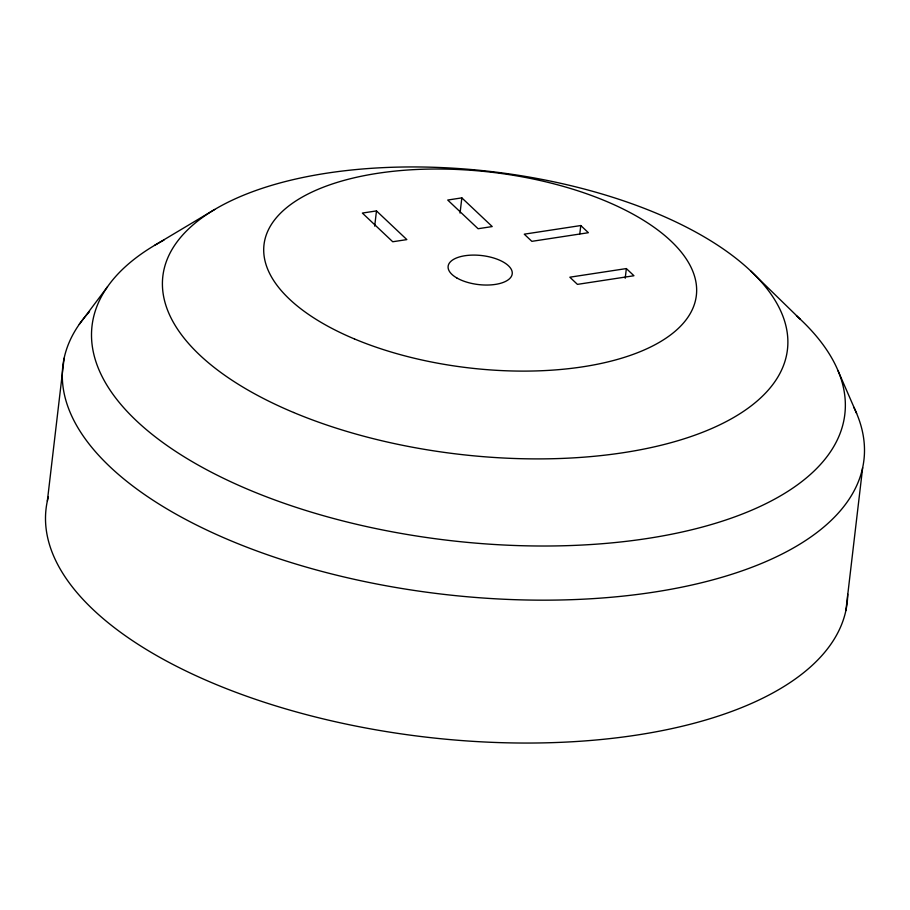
<?xml version="1.0" encoding="UTF-8"?>
<svg xmlns="http://www.w3.org/2000/svg" width="910" height="910" viewBox="0 0 910 910"><rect width="100%" height="100%" fill="white"/><g stroke="black" fill="none" stroke-linecap="round" stroke-linejoin="round"><path stroke-width="1.36" d="M47.343 501.069L64.121 358.187M374.692 226.124L376.478 210.915L362.351 213.065L392.733 241.753L406.861 239.603L376.478 210.915M460.05 213.088L461.836 197.88L447.709 200.041L478.091 228.728L492.23 226.567L461.836 197.88M579.807 233.836L580.785 225.543L524.251 234.177L531.85 241.343L588.383 232.71L580.785 225.543M625.215 278.255L626.353 268.575L569.831 277.197L577.429 284.375L633.952 275.741L626.353 268.575M845.879 610.576L862.657 467.695M79.284 324.313L107.494 286.786M154.552 245.393L214.703 209.471M750.613 270.873L800.425 319.387M837.928 370.484L856.617 413.367M847.711 594.15A403.301 182.466 6.7 0 1 421.808 736.622A403.301 182.466 6.7 0 1 48.31 497.031M853.808 407.248A403.301 182.466 6.7 0 1 435.458 593.354A403.301 182.466 6.7 0 1 89.544 311.641M796.455 315.724A378.97 171.455 6.7 0 1 698.573 528.05A378.97 171.455 6.7 0 1 205.455 469.082A378.97 171.455 6.7 0 1 163.948 240.092M293.566 412.469A314.45 142.267 6.7 0 0 786.445 355.617A314.45 142.267 6.7 0 0 345.413 170.682A314.45 142.267 6.7 0 0 293.566 412.469M354.49 338.964A217.649 98.473 6.7 0 0 695.661 299.617A217.649 98.473 6.7 0 0 390.379 171.603A217.649 98.473 6.7 0 0 354.49 338.964M456.809 277.948A32.259 14.594 6.7 0 0 510.908 277.152A32.259 14.594 6.7 0 0 472.813 255.096A32.259 14.594 6.7 0 0 456.809 277.948"/></g></svg>
